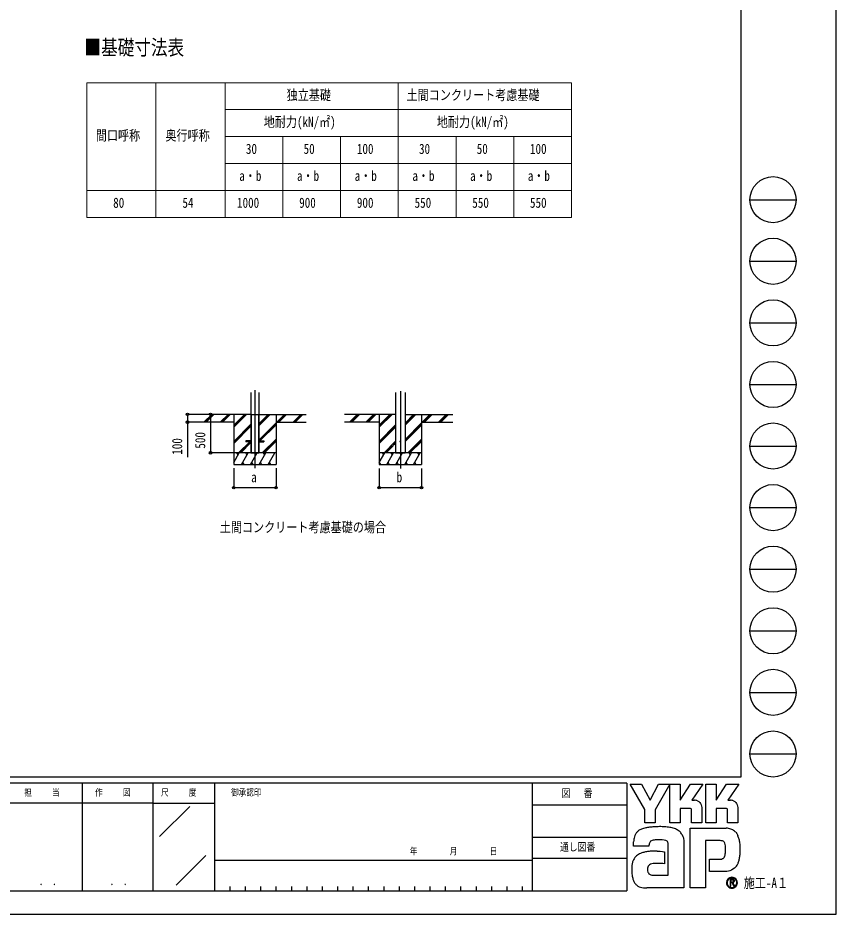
# Model space of a CAD drawing. Units: millimetres, scale not verified. Extents: x -16820 to 16820, y -11880 to 11880.
# Drawn here: x 6186 to 16820, y -11880 to -239 of the extents above; entities that cross this region are included whole.
import ezdxf
from ezdxf.enums import TextEntityAlignment as Align

# ---------------------------------------------------------------- set-up
doc = ezdxf.new("R2010")
doc.units = ezdxf.units.MM
doc.header["$LTSCALE"] = 60
doc.layers.add('0-1_TABLE1', color=7, linetype='Continuous', lineweight=18)
for name, color, linetype in [('0-2_USER1', 3, 'Continuous'), ('0-3_YKK_12', 2, 'Continuous'), ('0-4_YKK_A1', 4, 'Continuous'), ('0-5_YKK_D', 6, 'Continuous'), ('0-6_YKK_ZWAK', 7, 'Continuous')]:
    doc.layers.add(name, color=color, linetype=linetype)
doc.styles.add('ＭＳ ゴシック', font='')
doc.styles.get('ＭＳ ゴシック').set_extended_font_data('MS Gothic')

msp = doc.modelspace()

# ---------------------------------------------------------------- linework, layer by layer
at = {"layer": '0-1_TABLE1'}
for p, q in [((7080.08, -1080), (13380.08, -1080)), ((7080.08, -1080), (7080.08, -2830)), ((7980.08, -1080), (7980.08, -2830)), ((8880.08, -1080), (8880.08, -2830)), ((11130.08, -1080), (11130.08, -2830)), ((8880.08, -1430), (13380.08, -1430)), ((8880.08, -1780), (13380.08, -1780)), ((9630.08, -1780), (9630.08, -2830)), ((10380.08, -1780), (10380.08, -2830)), ((11880.08, -1780), (11880.08, -2830)), ((12630.08, -1780), (12630.08, -2830)), ((8880.08, -2130), (13380.08, -2130)), ((7080.08, -2830), (13380.08, -2830))]:
    msp.add_line(p, q, dxfattribs=at)
for points in [[(13380.08, -1080), (13380.08, -1780), (13380.08, -2480), (13380.08, -2830)], [(7080.08, -2480), (9630.08, -2480), (10380.08, -2480), (13380.08, -2480)]]:
    msp.add_lwpolyline(points, dxfattribs=at)
at = {"layer": '0-3_YKK_12'}
for p, q in [((9265.55, -5075.02), (9265.55, -6088.86)), ((11156.55, -5086.66), (11156.55, -6089.86))]:
    msp.add_line(p, q, dxfattribs=at)
at = {"layer": '0-4_YKK_A1'}
for p, q in [((9215.55, -5104.51), (9215.55, -5888.86)), ((9215.55, -5104.51), (9215.55, -5888.86)), ((9315.55, -5104.51), (9315.55, -5888.86)), ((9315.55, -5104.51), (9315.55, -5888.86)), ((11095.25, -5104.51), (11095.25, -5389.86)), ((11095.65, -5104.51), (11095.65, -5889.86)), ((11217.45, -5104.51), (11217.45, -5889.86)), ((11219.05, -5104.51), (11219.05, -5389.86)), ((9215.55, -5388.86), (8539.6, -5388.86)), ((8606.29, -5487.46), (8704.88, -5388.86)), ((8619.03, -5488.86), (8719.03, -5388.86)), ((8633.17, -5488.86), (8733.17, -5388.86)), ((8818.42, -5487.46), (8917.02, -5388.86)), ((8831.16, -5488.86), (8931.16, -5388.86)), ((8845.3, -5488.86), (8945.3, -5388.86)), ((8990.55, -5388.86), (8990.55, -6038.86)), ((8990.55, -5555.74), (9157.43, -5388.86)), ((8990.55, -5541.6), (9143.29, -5388.86)), ((8990.55, -5527.46), (9129.15, -5388.86)), ((9215.55, -5388.86), (9315.55, -5388.86)), ((9218.05, -5388.86), (9218.05, -5888.86)), ((9219.55, -5388.86), (9219.55, -5888.86)), ((9311.55, -5388.86), (9311.55, -5888.86)), ((9313.05, -5388.86), (9313.05, -5888.86)), ((9315.55, -5539.11), (9465.8, -5388.86)), ((9315.55, -5524.97), (9451.66, -5388.86)), ((9315.55, -5510.83), (9437.52, -5388.86)), ((9315.55, -5388.86), (9931.17, -5388.86)), ((9540.55, -5388.86), (9540.55, -6038.86)), ((9549.65, -5488.86), (9649.65, -5388.86)), ((9563.79, -5488.86), (9663.79, -5388.86)), ((9577.93, -5488.86), (9677.93, -5388.86)), ((9761.78, -5488.86), (9861.78, -5388.86)), ((9775.92, -5488.86), (9875.92, -5388.86)), ((9790.06, -5488.86), (9890.07, -5388.86)), ((11095.65, -5389.86), (10430.6, -5389.86)), ((10497.29, -5488.46), (10595.89, -5389.86)), ((10510.03, -5489.86), (10610.03, -5389.86)), ((10524.17, -5489.86), (10624.17, -5389.86)), ((10709.42, -5488.46), (10808.02, -5389.86)), ((10722.16, -5489.86), (10822.16, -5389.86)), ((10736.3, -5489.86), (10836.3, -5389.86)), ((10881.55, -5389.86), (10881.55, -6039.86)), ((10881.55, -5556.74), (11048.43, -5389.86)), ((10881.55, -5542.6), (11034.29, -5389.86)), ((10881.55, -5528.46), (11020.15, -5389.86)), ((11094.35, -5389.86), (11094.95, -5389.86)), ((11217.45, -5529.21), (11356.8, -5389.86)), ((11217.45, -5515.07), (11342.66, -5389.86)), ((11217.45, -5500.93), (11328.52, -5389.86)), ((11217.45, -5389.86), (11839.76, -5389.86)), ((11217.45, -5389.86), (11217.55, -5389.86)), ((11217.55, -5389.86), (11217.85, -5389.86)), ((11218.75, -5389.86), (11219.05, -5389.86)), ((11431.55, -5389.86), (11431.55, -6039.86)), ((11440.65, -5489.86), (11540.65, -5389.86)), ((11454.79, -5489.86), (11554.79, -5389.86)), ((11468.93, -5489.86), (11568.93, -5389.86)), ((11652.78, -5489.86), (11752.78, -5389.86)), ((11666.92, -5489.86), (11766.92, -5389.86)), ((11681.07, -5489.86), (11781.07, -5389.86)), ((8990.55, -5488.86), (8539.6, -5488.86)), ((8990.55, -5739.59), (9215.55, -5514.59)), ((8990.55, -5753.73), (9215.55, -5528.73)), ((8990.55, -5767.87), (9215.55, -5542.88)), ((9315.55, -5722.96), (9540.55, -5497.96)), ((9318.29, -5734.36), (9540.55, -5512.1)), ((9332.43, -5734.36), (9540.55, -5526.24)), ((9540.55, -5488.86), (9931.17, -5488.86)), ((10881.55, -5489.86), (10430.6, -5489.86)), ((10881.55, -5740.59), (11095.65, -5526.49)), ((10881.55, -5754.73), (11095.65, -5540.63)), ((10881.55, -5768.87), (11095.65, -5554.78)), ((11217.45, -5713.06), (11431.55, -5498.96)), ((11217.45, -5727.2), (11431.55, -5513.1)), ((11217.45, -5741.34), (11431.55, -5527.24)), ((11431.55, -5489.86), (11839.76, -5489.86)), ((9053.41, -5888.86), (9198.91, -5743.36)), ((9067.55, -5888.86), (9213.05, -5743.36)), ((9081.7, -5888.86), (9215.55, -5755.01)), ((9215.55, -5734.36), (9148.05, -5734.36)), ((9148.05, -5734.36), (9148.05, -5743.36)), ((9215.55, -5743.36), (9148.05, -5743.36)), ((9207.91, -5734.36), (9215.55, -5726.72)), ((9315.55, -5734.36), (9383.05, -5734.36)), ((9315.55, -5751.24), (9323.43, -5743.36)), ((9315.55, -5743.36), (9383.05, -5743.36)), ((9361.78, -5888.86), (9540.55, -5710.09)), ((9375.92, -5888.86), (9540.55, -5724.23)), ((9383.05, -5734.36), (9383.05, -5743.36)), ((9390.06, -5888.86), (9540.55, -5738.37)), ((10944.41, -5889.86), (11095.65, -5738.62)), ((10958.55, -5889.86), (11056.55, -5791.86)), ((10972.7, -5889.86), (11068.2, -5794.36)), ((11063.05, -5785.36), (11095.65, -5752.76)), ((11077.2, -5785.36), (11095.65, -5766.91)), ((11252.78, -5889.86), (11431.55, -5711.09)), ((11266.92, -5889.86), (11431.55, -5725.23)), ((11281.06, -5889.86), (11431.55, -5739.37)), ((9540.55, -5888.86), (8990.55, -5888.86)), ((8990.55, -6014.31), (9062.98, -5888.86)), ((9047.98, -5914.85), (9032.98, -5888.86)), ((9091.85, -6038.86), (9178.45, -5888.86)), ((9163.45, -5914.84), (9148.45, -5888.86)), ((9207.32, -6038.86), (9293.92, -5888.86)), ((9215.55, -5888.86), (9315.55, -5888.86)), ((9278.92, -5914.85), (9263.92, -5888.86)), ((9322.79, -6038.86), (9409.39, -5888.86)), ((9394.39, -5914.84), (9379.39, -5888.86)), ((9438.26, -6038.86), (9524.86, -5888.86)), ((11431.55, -5889.86), (10881.55, -5889.86)), ((10881.55, -6015.31), (10953.98, -5889.86)), ((10938.98, -5915.85), (10923.98, -5889.86)), ((10982.85, -6039.86), (11069.45, -5889.86)), ((11054.45, -5915.84), (11039.45, -5889.86)), ((11095.65, -5889.86), (11217.45, -5889.86)), ((11098.32, -6039.86), (11184.92, -5889.86)), ((11169.92, -5915.85), (11154.92, -5889.86)), ((11213.79, -6039.86), (11300.39, -5889.86)), ((11285.39, -5915.84), (11270.39, -5889.86)), ((11329.26, -6039.86), (11415.86, -5889.86)), ((11400.86, -5915.84), (11385.86, -5889.86)), ((8990.55, -6038.86), (9540.55, -6038.86)), ((9106.85, -6012.88), (9121.85, -6038.86)), ((9222.32, -6012.88), (9237.32, -6038.86)), ((9337.79, -6012.88), (9352.79, -6038.86)), ((9453.26, -6012.88), (9468.26, -6038.86)), ((10881.55, -6039.86), (11431.55, -6039.86)), ((10882.38, -6013.88), (10897.38, -6039.86)), ((10997.85, -6013.88), (11012.85, -6039.86)), ((11113.32, -6013.88), (11128.32, -6039.86)), ((11228.79, -6013.88), (11243.79, -6039.86)), ((11344.26, -6013.88), (11359.26, -6039.86))]:
    msp.add_line(p, q, dxfattribs=at)
for points in [[(11094.05, -5104.51), (11094.05, -5389.86), (11094.35, -5389.86)], [(11217.85, -5104.51), (11217.85, -5389.86), (11218.15, -5389.86), (11218.75, -5389.86)], [(11094.95, -5389.86), (11095.25, -5389.86), (11095.55, -5389.86), (11095.65, -5389.86)]]:
    msp.add_lwpolyline(points, dxfattribs=at)
msp.add_circle((11156.55, -5739.86), 5, dxfattribs=at)
at = {"layer": '0-5_YKK_D'}
for p, q in [((8605.21, -5388.86), (8389.55, -5388.86)), ((8764.49, -5388.86), (8689.55, -5388.86)), ((8690.55, -5388.86), (8690.55, -5888.86)), ((8605.21, -5488.86), (8389.55, -5488.86)), ((8989.55, -5888.86), (8689.55, -5888.86)), ((8990.55, -6088.86), (8990.55, -6340.86)), ((9540.55, -6088.86), (9540.55, -6340.86)), ((10881.55, -6089.86), (10881.55, -6340.86)), ((11431.55, -6089.86), (11431.55, -6340.86)), ((8990.55, -6339.86), (9540.55, -6339.86)), ((10881.55, -6339.86), (11431.55, -6339.86))]:
    msp.add_line(p, q, dxfattribs=at)
msp.add_lwpolyline([(8390.55, -5388.86), (8390.55, -5488.86), (8390.55, -5943.26)], dxfattribs=at)
for centre in [(8390.55, -5388.86), (8690.55, -5388.86), (8390.55, -5488.86), (8690.55, -5888.86), (8990.55, -6339.86), (9540.55, -6339.86), (10881.55, -6339.86), (11431.55, -6339.86)]:
    msp.add_circle(centre, 17, dxfattribs=at)
at = {"layer": '0-6_YKK_ZWAK'}
for p, q in [((15580.08, 11100), (15580.08, -10100)), ((15700.08, -2600), (16300.08, -2600)), ((15700.08, -3400), (16300.08, -3400)), ((15700.08, -4200), (16300.08, -4200)), ((15700.08, -5000), (16300.08, -5000)), ((15700.08, -5800), (16300.08, -5800)), ((15700.08, -6600), (16300.08, -6600)), ((15700.08, -7400), (16300.08, -7400)), ((15700.08, -8200), (16300.08, -8200)), ((15700.08, -9000), (16300.08, -9000)), ((15700.08, -9800), (16300.08, -9800)), ((15580.08, -10100), (-15619.92, -10100)), ((7020.08, -10180), (7020.08, -11580)), ((7940.08, -10180), (7940.08, -11580)), ((8740.08, -10180), (7940.08, -10180)), ((12870.08, -10180), (8740.08, -10180)), ((8740.08, -10180), (8740.08, -11580)), ((12870.08, -10180), (12870.08, -11580)), ((14100.08, -10180), (12870.08, -10180)), ((14100.08, -10180), (14100.08, -11580)), ((7940.08, -10440), (5180.08, -10440)), ((7940.08, -10440), (8740.08, -10440)), ((12870.08, -10460), (14100.08, -10460)), ((8028.42, -10873.16), (8420.15, -10481.43)), ((12870.08, -10880), (14100.08, -10880)), ((8242.69, -11503.95), (8627.57, -11119.07)), ((14100.08, -11160), (12870.08, -11160)), ((8740.08, -11180), (12870.08, -11180)), ((8940.08, -11520), (8940.08, -11580)), ((9140.08, -11520), (9140.08, -11580)), ((9340.08, -11520), (9340.08, -11580)), ((9540.08, -11520), (9540.08, -11580)), ((9740.08, -11520), (9740.08, -11580)), ((9940.08, -11520), (9940.08, -11580)), ((10140.08, -11520), (10140.08, -11580)), ((10340.08, -11520), (10340.08, -11580)), ((10540.08, -11520), (10540.08, -11580)), ((10740.08, -11520), (10740.08, -11580)), ((10940.08, -11520), (10940.08, -11580)), ((11140.08, -11520), (11140.08, -11580)), ((11340.08, -11520), (11340.08, -11580)), ((11540.08, -11520), (11540.08, -11580)), ((11740.08, -11520), (11740.08, -11580)), ((11940.08, -11520), (11940.08, -11580)), ((12140.08, -11520), (12140.08, -11580)), ((12340.08, -11520), (12340.08, -11580)), ((12540.08, -11520), (12540.08, -11580)), ((12740.08, -11520), (12740.08, -11580)), ((5180.08, -11580), (7940.08, -11580)), ((7940.08, -11580), (8740.08, -11580)), ((8740.08, -11580), (12870.08, -11580)), ((12870.08, -11580), (14100.08, -11580)), ((15466.69, -11535.92), (15466.69, -11535.92))]:
    msp.add_line(p, q, dxfattribs=at)
for points in [[(-16820, -11880), (16820, -11880), (16820, 11880), (-16820, 11880)], [(14144.08, -10192), (14291.32, -10192), (14401.89, -10400.4), (14512.16, -10192), (14659.51, -10192), (14470.69, -10527.96), (14470.69, -10696.54), (14336.39, -10696.54), (14336.39, -10523.43)]]:
    msp.add_lwpolyline(points, close=True, dxfattribs=at)
for points in [[(7940.08, -10180), (5180.08, -10180), (5180.08, -11580)], [(14922.19, -10506.44), (14795.08, -10506.44), (14795.08, -10696.39), (14659.66, -10696.39), (14659.66, -10192), (14795.08, -10192), (14795.08, -10398.34), (14928.28, -10192), (15087.35, -10192), (14944.64, -10400.85), (14949.7, -10400.85), (14955.28, -10400.85), (14961.01, -10400.85), (14966.53, -10400.85), (14971.46, -10400.85), (14975.44, -10400.85), (14978.1, -10400.85), (14979.07, -10400.85)], [(15390.05, -10506.44), (15263.08, -10506.44), (15263.08, -10696.54), (15127.58, -10696.54), (15127.58, -10192), (15263.08, -10192), (15263.08, -10398.34), (15396.13, -10192), (15555.21, -10192), (15412.49, -10400.85), (15417.6, -10400.85), (15423.21, -10400.85), (15428.95, -10400.85), (15434.45, -10400.85), (15439.37, -10400.85), (15443.32, -10400.85), (15445.97, -10400.85), (15446.93, -10400.85)], [(15018.02, -10408.85), (15034.2, -10418.09), (15047.89, -10430.13), (15058.9, -10444.47), (15067.02, -10460.6), (15072.04, -10477.99), (15073.77, -10496.14), (15073.77, -10696.87), (14941.64, -10696.87), (14941.64, -10525.64)], [(15485.93, -10408.85), (15502.15, -10418.09), (15515.9, -10430.13), (15526.96, -10444.47), (15535.13, -10460.6), (15540.19, -10477.99), (15541.92, -10496.14), (15541.92, -10696.54), (15409.5, -10696.54), (15409.5, -10525.64)], [(15315.48, -10926.03), (15124.78, -10926.03), (15124.78, -11540), (14924.92, -11540), (14924.92, -10763.17), (15389.41, -10763.17)], [(15514.85, -10818.05), (15527.89, -10834.5), (15537.65, -10850.44), (15544.46, -10864.86)], [(14419.18, -10929.25), (14409.89, -10934.48), (14402.64, -10940.87), (14397.15, -10948.33), (14393.17, -10956.78), (14390.42, -10966.12), (14388.64, -10976.28), (14387.56, -10987.16), (14386.92, -10998.67), (14186.98, -10999.16), (14187.56, -10971.81), (14188.67, -10941.09)], [(14830.83, -10876.66), (14836.51, -10899.61), (14839.72, -10924.17), (14840.74, -10950.34), (14840.74, -11540), (14358.21, -11540)], [(14495.79, -11062.11), (14533.63, -11064.61), (14563.38, -11067.94), (14582.84, -11071.07), (14589.82, -11072.93), (14589.82, -11225.89), (14567.69, -11223.56), (14543.42, -11222.24), (14518.59, -11221.73), (14494.75, -11221.81), (14473.47, -11222.25), (14456.33, -11222.84), (14444.9, -11223.35), (14440.74, -11223.57), (14423.45, -11226.73), (14408.54, -11231.68), (14396.01, -11238.45), (14385.87, -11247.08), (14378.11, -11257.59), (14372.73, -11270.02), (14369.74, -11284.4), (14369.14, -11300.76), (14371.05, -11318.75), (14374.87, -11333.63), (14380.37, -11345.67), (14387.31, -11355.16), (14395.44, -11362.38), (14404.54, -11367.62), (14414.35, -11371.16), (14424.64, -11373.29), (14637.05, -11373.29), (14637.05, -10980.3), (14637.11, -10972.5), (14636.7, -10964.89), (14635.71, -10957.55), (14634, -10950.58), (14631.45, -10944.1), (14627.94, -10938.19), (14623.35, -10932.95), (14617.55, -10928.5)], [(14617.55, -10928.5), (14605.09, -10923.61), (14585.18, -10919.46), (14559.76, -10916.41), (14530.83, -10914.78), (14500.33, -10914.91), (14470.25, -10917.14)], [(15383.31, -11043.99), (15383.06, -11018.53), (15381.84, -10995.59), (15378.97, -10975.45), (15373.75, -10958.37)], [(15498.25, -11283.89), (15479.8, -11298.23), (15460.58, -11309.5), (15440.73, -11317.92), (15420.4, -11323.68), (15399.74, -11326.98), (15378.88, -11328.04), (15173.44, -11328.04), (15173.44, -11166.65), (15289.29, -11166.65), (15310.65, -11166.35), (15329.43, -11164.54), (15345.54, -11159.81)], [(15498.42, -11450.39), (15498.33, -11448.04), (15498.03, -11445.79), (15497.55, -11443.62), (15496.87, -11441.55), (15496.01, -11439.59), (15494.96, -11437.75), (15493.73, -11436.03), (15492.32, -11434.45), (15490.47, -11432.81), (15488.41, -11431.38), (15486.16, -11430.17), (15483.73, -11429.17), (15481.11, -11428.39), (15478.33, -11427.83), (15475.4, -11427.49), (15472.31, -11427.37), (15441.99, -11427.37), (15441.99, -11516.56), (15451.16, -11516.56), (15451.16, -11436.47), (15472.31, -11436.47), (15474.49, -11436.54), (15476.55, -11436.75), (15478.47, -11437.11), (15480.25, -11437.6), (15481.89, -11438.22), (15483.37, -11438.98), (15484.7, -11439.87), (15485.86, -11440.89)], [(15489.44, -11450.39), (15488.88, -11454.67), (15487.35, -11458.05), (15485.05, -11460.63), (15482.18, -11462.5), (15478.97, -11463.78), (15475.62, -11464.56), (15472.33, -11464.96), (15469.31, -11465.06), (15461.38, -11465.06), (15465.38, -11471.88), (15491.57, -11516.86), (15502.06, -11516.86), (15476.8, -11473.56), (15479.17, -11473.09), (15481.42, -11472.5), (15483.56, -11471.78), (15485.58, -11470.93), (15487.47, -11469.96), (15489.23, -11468.86), (15490.85, -11467.64), (15492.32, -11466.3)]]:
    msp.add_lwpolyline(points, dxfattribs=at)
for centre in [(16000.08, -2600), (16000.08, -3400), (16000.08, -4200), (16000.08, -5000), (16000.08, -5800), (16000.08, -6600), (16000.08, -7400), (16000.08, -8200), (16000.08, -9000), (16000.08, -9800)]:
    msp.add_circle(centre, 300, dxfattribs=at)
for centre, radius, start, end in [((14979.26, -10500.76), 99.91, 78.26798, 90.11215), ((14980.7, -10493.48), 92.5, 66.19963, 78.22058), ((15447.12, -10500.93), 100.09, 78.27851, 90.10826), ((15448.5, -10493.92), 92.94, 66.2483, 78.23226), ((14922.9, -10525.17), 18.75, 358.57817, 92.1683), ((15390.84, -10525.08), 18.66, 358.29941, 92.43455), ((14339.75, -10911.36), 144.29, 138.03852, 152.12015), ((14339.73, -10912.03), 144.73, 122.60463, 137.83438), ((14358.86, -10942.98), 181.11, 108.37421, 122.42809), ((14389.17, -11050.77), 293, 100.93159, 107.35499), ((14488.21, -11531.27), 783.59, 97.86054, 101.37938), ((14534.71, -11854.32), 1109.97, 94.90201, 97.9576), ((14537.88, -11880.18), 1136.01, 91.6169, 94.94971), ((14533.48, -11696.24), 952.01, 87.51794, 91.66439), ((14545.84, -11431.1), 686.59, 81.92631, 87.59083), ((14582.35, -11180.92), 433.76, 73.67137, 82.05943), ((14636.5, -10999.67), 244.6, 60.60528, 73.9085), ((14658.67, -10955.46), 195.21, 52.17347, 59.90542), ((14678.5, -10929.79), 162.78, 43.55042, 52.14561), ((14689.43, -10919.23), 147.59, 34.48659, 43.50182), ((15381.82, -10976.85), 213.82, 78.73198, 87.96551), ((15388.09, -10944.79), 181.15, 69.03034, 78.69541), ((15393.93, -10929.2), 164.51, 59.39484, 68.9885), ((15396.64, -10924.46), 159.04, 50.3012, 59.3616), ((15395.65, -10925.57), 160.53, 42.05209, 50.28551), ((14551.22, -10961.83), 363.14, 171.55622, 176.72493), ((14428.16, -10943.47), 238.72, 163.48385, 171.57982), ((14366.42, -10925.15), 174.32, 152.2125, 163.4865), ((14471.96, -11054.52), 135.93, 102.4979, 112.84632), ((14498.26, -11167.97), 252.4, 96.37207, 102.75341), ((14689.5, -10919.01), 147.4, 25.58915, 34.43128), ((14676.39, -10925.15), 161.88, 17.43089, 25.54591), ((15316.57, -11024.04), 98.02, 77.94572, 90.63794), ((15325.08, -10984.07), 57.15, 60.20991, 77.92418), ((15330.61, -10973.68), 45.39, 39.8078, 59.75378), ((15316.37, -10971.25), 251.69, 14.76267, 25.00486), ((15162.01, -11013.32), 411.68, 7.9139, 14.95041), ((15322.85, -10979.62), 55.15, 22.65544, 39.38165), ((14928.81, -11046.31), 454.5, 355.2339, 0.29193), ((15007.83, -11035.74), 567.48, 2.54376, 8.01251), ((14919.45, -11040.38), 655.97, 357.76419, 2.60674), ((14369.83, -11265.16), 203.61, 153.89178, 164.94341), ((14339.71, -11250.68), 170.2, 142.04688, 153.80771), ((14333.9, -11246.51), 163.05, 130.60221, 141.94427), ((14343.5, -11258.05), 178.07, 120.60724, 130.53081), ((14362.46, -11290.29), 215.47, 112.58838, 120.58162), ((14387.97, -11351.6), 281.87, 106.61303, 112.59024), ((14428.1, -11486.45), 422.57, 99.87193, 106.59825), ((14450.58, -11613.09), 551.18, 94.78469, 99.91711), ((14461.52, -11739.08), 677.65, 90.80099, 94.81812), ((14463.18, -11832.9), 771.48, 87.57779, 90.82714), ((15326.88, -11117.71), 46.05, 293.91672, 314.09376), ((15320.6, -11112.17), 54.4, 314.78099, 333.92928), ((15280.2, -11092.55), 99.31, 334.00676, 347.34989), ((15169.99, -11067.03), 212.44, 347.14308, 355.40008), ((15253.62, -11100.47), 315.9, 339.22498, 347.31457), ((15076.6, -11059.17), 497.67, 347.15166, 352.97565), ((14944.68, -11042.01), 630.7, 352.8937, 357.82206), ((14552.53, -11293.95), 389.16, 174.55588, 182.47272), ((14435.93, -11282.78), 272.02, 164.97537, 174.56739), ((15364.91, -11133.55), 200.95, 311.57033, 318.66243), ((15341.65, -11113.15), 231.89, 318.67367, 325.29112), ((15401.44, -11157.7), 157.39, 326.23251, 339.61931), ((14769.99, -11290.53), 606.59, 181.90948, 187.89042), ((14514.77, -11326.42), 348.86, 187.80471, 196.36971), ((15466.81, -11472.76), 70.56, 90.09157, 179.92363), ((15466.8, -11472.62), 70.43, 44.93442, 90.08536), ((14380.02, -11366.23), 208.35, 196.3102, 208.20993), ((14321.34, -11397.46), 141.88, 208.29777, 223.35561), ((14308.1, -11409.1), 124.27, 223.64205, 239.63663), ((14319.09, -11389.12), 147.06, 239.8785, 253.65355), ((15466.38, -11472.84), 70.14, 179.86065, 225.14399), ((15466.36, -11472.53), 62.75, 134.8007, 180.12175), ((15466.11, -11472.93), 62.49, 179.75513, 225.29722), ((15466.71, -11472.84), 70.37, 224.94536, 269.98445), ((15466.55, -11472.18), 62.62, 89.86602, 135.149), ((15466.57, -11473.5), 62.42, 224.62822, 270.10973), ((15466.82, -11472.65), 63.1, 45.03108, 90.11509), ((15466.59, -11472.56), 63.35, 270.09072, 359.90926), ((15466.71, -11472.5), 70.72, 269.98802, 314.93777), ((15476.03, -11450.01), 13.41, 358.3894, 42.86139), ((15476.3, -11451.03), 22.14, 316.37674, 1.6565), ((15466.86, -11472.67), 63.09, 0.00643, 45.07115), ((15467.36, -11472.41), 69.88, 359.78949, 45.13288), ((15467.19, -11472.95), 70.06, 314.92572, 0.23508), ((14339.2, -11320.03), 219.02, 253.69102, 263.74909), ((14356.23, -11168.39), 371.62, 263.68487, 270.30455)]:
    msp.add_arc(centre, radius, start, end, dxfattribs=at)

# ---------------------------------------------------------------- texts
at = {"layer": '0-1_TABLE1', "style": 'ＭＳ ゴシック', "width": 0.8}
for s, p in [('独立基礎', (9678.68, -1345)), ('土間コンクリート考慮基礎', (11237.48, -1345)), ('地耐力(kN/㎡)', (9381.08, -1695)), ('地耐力(kN/㎡)', (11631.08, -1695)), ('間口呼称', (7198.88, -1870)), ('奥行呼称', (8103.68, -1870)), ('30', (9149.48, -2045)), ('50', (9899.48, -2045)), ('100', (10591.88, -2045)), ('30', (11399.48, -2045)), ('50', (12149.48, -2045)), ('100', (12841.88, -2045)), ('a・b', (9063.08, -2395)), ('a・b', (9813.08, -2395)), ('a・b', (10563.08, -2395)), ('a・b', (11313.08, -2395)), ('a・b', (12063.08, -2395)), ('a・b', (12813.08, -2395)), ('80', (7424.48, -2745)), ('54', (8324.48, -2745)), ('1000', (9034.28, -2745)), ('900', (9841.88, -2745)), ('900', (10591.88, -2745)), ('550', (11341.88, -2745)), ('550', (12091.88, -2745)), ('550', (12841.88, -2745))]:
    msp.add_text(s, height=132, dxfattribs=at).set_placement(p, align=Align.BOTTOM_LEFT)
at = {"layer": '0-2_USER1', "style": 'ＭＳ ゴシック', "width": 0.8}
for s, height, p in [('■基礎寸法表', 197.9, (7051.2, -780)), ('土間コンクリート考慮基礎の場合', 132, (8810, -6960))]:
    msp.add_text(s, height=height, dxfattribs=at).set_placement(p, align=Align.BOTTOM_LEFT)
at = {"layer": '0-5_YKK_D', "style": 'ＭＳ ゴシック', "width": 0.8}
for s, p in [('500', (8660.55, -5833.85)), ('100', (8360.55, -5913.26))]:
    msp.add_text(s, height=132, rotation=90, dxfattribs=at).set_placement(p, align=Align.BOTTOM_LEFT)
for s, p in [('b', (11108.55, -6309.86)), ('a', (9217.55, -6309.86))]:
    msp.add_text(s, height=132, dxfattribs=at).set_placement(p, align=Align.BOTTOM_LEFT)
at = {"layer": '0-6_YKK_ZWAK', "style": 'ＭＳ ゴシック', "width": 0.8}
for s, height, p in [('担     当', 87.98, (6268.88, -10370)), ('作     図', 87.98, (7188.88, -10370)), ('尺     度', 87.98, (8045.68, -10370)), ('御承認印', 87.98, (8956.55, -10370)), ('図\u3000 番', 102.6, (13253.61, -10390)), ('年        月        日', 87.98, (11279.63, -11132.86)), ('通し図番', 102.6, (13231.21, -11090)), ('施工-A１', 132, (15620.08, -11580)), ('． ．', 103.7, (6460, -11537.41)), ('． ．', 103.7, (7380, -11537.41))]:
    msp.add_text(s, height=height, dxfattribs=at).set_placement(p, align=Align.BOTTOM_LEFT)

doc.saveas('drawing.dxf')
